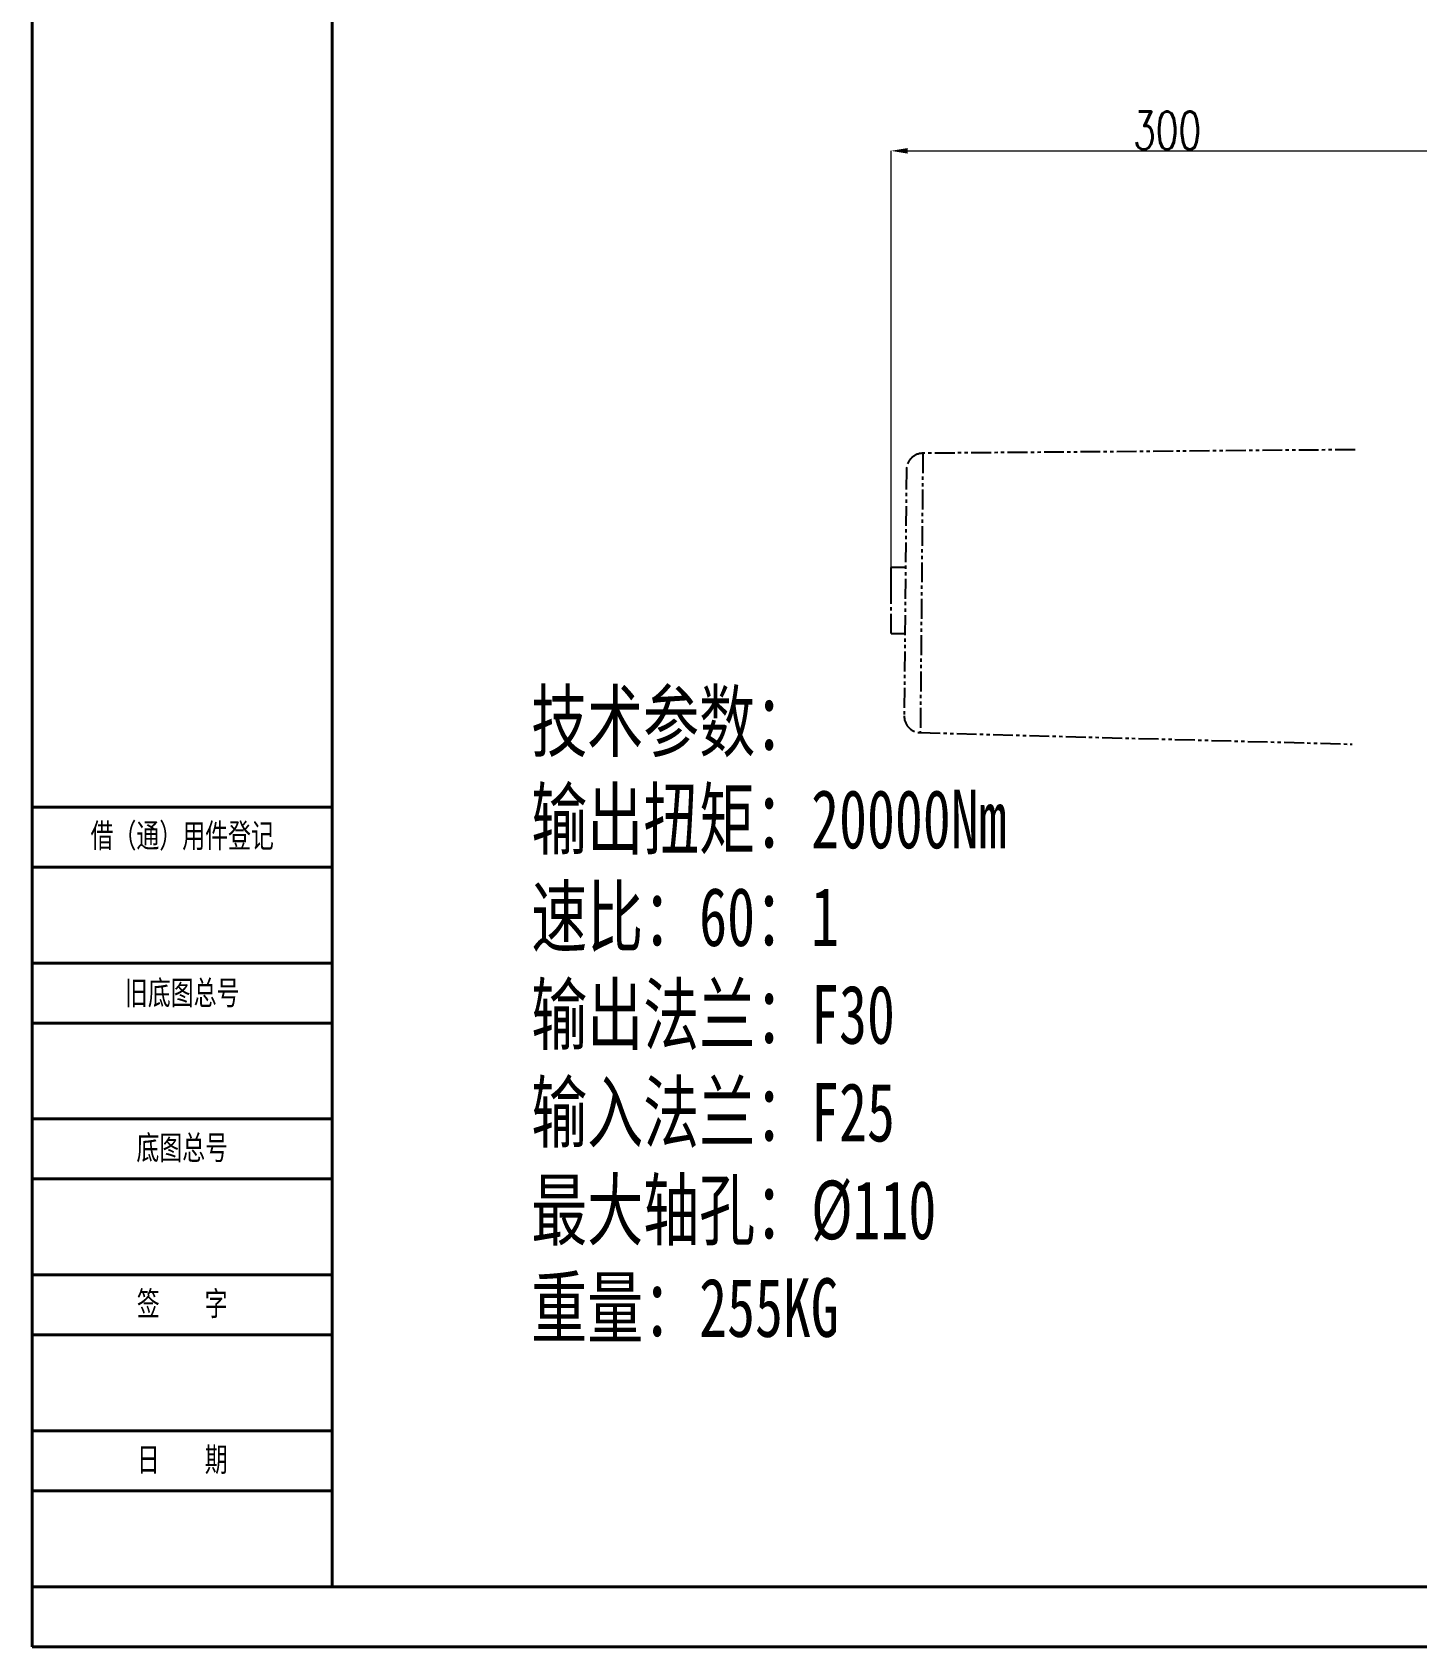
# Model space of a CAD drawing. Header units: millimetres. Extents: x 1846 to 4892, y 508 to 2661.
# Drawn here: x 1846 to 2683, y 508 to 1484 of the extents above; entities that cross this region are included whole.
import ezdxf

# ---------------------------------------------------------------- set-up
doc = ezdxf.new("R2010")
doc.units = ezdxf.units.MM
doc.linetypes.add('双点画线', pattern=[22, 12, -2, 2, -2, 2, -2])
doc.layers.add('6文字层', color=3, linetype='Continuous')
for name, color, linetype, lineweight in [('AM_BOR', 7, 'Continuous', 50), ('文字', 7, 'Continuous', 13), ('标注', 3, 'Continuous', 13), ('粗实线', 7, 'Continuous', 40)]:
    doc.layers.add(name, color=color, linetype=linetype, lineweight=lineweight)
doc.styles.add('SLDTEXTSTYLE1', font='txt.shx', dxfattribs={"width": 0.7, "bigfont": 'gbcbig.shx'})
doc.styles.add('SLDTEXTSTYLE5', font='TXT', dxfattribs={"width": 0.7})
doc.styles.add('标注', font='txt.shx', dxfattribs={"width": 0.7, "height": 3.5})
doc.dimstyles.new('SLDDIMSTYLE12$0', dxfattribs={"dimtxt": 12, "dimasz": 10, "dimexe": 0, "dimexo": 0.0625, "dimgap": 0.875, "dimtad": 1, "dimdec": 1, "dimlfac": 1.8, "dimrnd": 1e-09, "dimzin": 12, "dimdsep": 46, "dimtxsty": 'SLDTEXTSTYLE1', "dimcen": 0.09, "dimdle": 8.16, "dimclrd": 3, "dimclre": 3, "dimadec": 0, "dimazin": 3, "dimtfac": 1, "dimtdec": 1, "dimtofl": 0, "dimtmove": 0, "dimatfit": 3, "dimfxl": 0, "dimfrac": 2, "dimtolj": 1, "dimlwd": 5, "dimlwe": 5, "dimarcsym": 0})

# ---------------------------------------------------------------- blocks, each defined once
blk = doc.blocks.new('rA3')
at = {"layer": '粗实线'}
for p, q in [((333.38, 421.26), (333.38, 124.26)), ((358.38, 416.26), (358.38, 129.26)), ((358.38, 194.26), (333.38, 194.26)), ((358.38, 189.26), (333.38, 189.26)), ((358.38, 181.26), (333.38, 181.26)), ((358.38, 176.26), (333.38, 176.26)), ((358.38, 168.26), (333.38, 168.26)), ((358.38, 163.26), (333.38, 163.26)), ((358.38, 155.26), (333.38, 155.26)), ((358.38, 150.26), (333.38, 150.26)), ((358.38, 142.26), (333.38, 142.26)), ((358.38, 137.26), (333.38, 137.26)), ((358.38, 129.26), (333.38, 129.26)), ((358.38, 129.26), (748.38, 129.26)), ((333.38, 124.26), (753.38, 124.26))]:
    blk.add_line(p, q, dxfattribs=at)
at = {"layer": '文字', "char_height": 2, "width": 25, "attachment_point": 5, "style": '标注'}
for s, insert in [('{\\fSimSun|b0|i0|c134|p54;借（通）用件登记}', (345.88, 191.76)), ('{\\fSimSun|b0|i0|c134|p54;旧底图总号}', (345.88, 178.67)), ('{\\fSimSun|b0|i0|c134|p54;底图总号}', (345.88, 165.76)), ('{\\fSimSun|b0|i0|c134|p54;签}   {\\fSimSun|b0|i0|c134|p54;字}', (345.88, 152.76)), ('{\\fSimSun|b0|i0|c134|p54;日}   {\\fSimSun|b0|i0|c134|p54;期}', (345.88, 139.76))]:
    blk.add_mtext(s, dxfattribs=dict(at, insert=insert))
blk = doc.blocks.new('*D60')
at = {"layer": 'Defpoints', "color": 0, "transparency": 16777216}
for p in [(2715.17, 1411.97), (2365.27, 1160.08), (2715.17, 1160.08)]:
    blk.add_point(p, dxfattribs=at)
at = {"layer": '标注', "color": 3, "lineweight": 5, "transparency": 16777216}
blk.add_line((2365.27, 1160.15), (2365.27, 1411.97), dxfattribs=at)
at = {"layer": '标注', "color": 3, "linetype": 'Continuous', "lineweight": 5, "transparency": 16777216}
for p, q in [((2375.27, 1411.97), (2705.17, 1411.97)), ((2715.17, 1160.15), (2715.17, 1411.97))]:
    blk.add_line(p, q, dxfattribs=at)
at = {"layer": '标注', "color": 3, "transparency": 16777216}
for points in [[(2375.27, 1413.64), (2375.27, 1410.31), (2365.27, 1411.97)], [(2705.17, 1413.64), (2705.17, 1410.31), (2715.17, 1411.97)]]:
    blk.add_solid(points, dxfattribs=at)
at = {"layer": '标注', "color": 0, "transparency": 16777216, "insert": (2532.14, 1424.28), "char_height": 10, "attachment_point": 5, "style": 'SLDTEXTSTYLE1'}
blk.add_mtext('\\A1;{\\H2.28571x;300}', dxfattribs=at)

msp = doc.modelspace()

# ---------------------------------------------------------------- linework, layer by layer
at = {"color": 7, "linetype": '双点画线', "lineweight": 25}
for p, q in [((2645.72, 1231.273), (2384.514, 1229.131)), ((2384.514, 1229.131), (2382.951, 1060.256)), ((2374.597, 1219.224), (2373.219, 1070.345)), ((2374.049, 1160.084), (2365.268, 1160.084)), ((2365.268, 1120.084), (2365.268, 1140.084)), ((2365.268, 1120.084), (2373.679, 1120.084)), ((2382.951, 1060.256), (2644.073, 1053.281))]:
    msp.add_line(p, q, dxfattribs=at)
at = {"color": 7, "linetype": 'Continuous', "lineweight": 25}
msp.add_line((2365.268, 1140.084), (2365.268, 1160.084), dxfattribs=at)
at = {"color": 7, "linetype": '双点画线', "lineweight": 25}
for centre, start, end in [((2384.596, 1219.132), 90.469753, 179.469753), ((2383.219, 1070.253), 179.469753, 268.469753)]:
    msp.add_arc(centre, 10, start, end, dxfattribs=at)

# ---------------------------------------------------------------- block references
at = {"layer": 'AM_BOR', "xscale": 7.2509765625, "yscale": 7.2509765625, "zscale": 7.2509765625}
msp.add_blockref('rA3', (-571.12, -393.379), dxfattribs=at)

# ---------------------------------------------------------------- texts
at = {"layer": '6文字层', "color": 3, "lineweight": 15, "insert": (2147.796, 1084.818), "char_height": 35.4375, "width": 944.17179, "attachment_point": 1, "style": 'SLDTEXTSTYLE5'}
msp.add_mtext('{\\fSimSun|b0|i0|c134|p2;技术参数：\\P输出扭矩：}20000Nm\\P{\\fSimSun|b0|i0|c134|p2;速比：}60{\\fSimSun|b0|i0|c134|p2;：}1\\P{\\fSimSun|b0|i0|c134|p2;输出法兰：}F30\\P{\\fSimSun|b0|i0|c134|p2;输入法兰：}F25\\P{\\fSimSun|b0|i0|c134|p2;最大轴孔：}%%C110\\P{\\fSimSun|b0|i0|c134|p2;重量：}255KG', dxfattribs=at)

# ---------------------------------------------------------------- dimensions: what is measured, and where the dimension line sits
at = {"layer": '标注'}
dim = msp.add_linear_dim(base=(2715.169, 1411.974), p1=(2365.268, 1160.084), p2=(2715.169, 1160.084), text='{\\H2.28571x;300}', dimstyle='SLDDIMSTYLE12$0', override={"dimtxt": 10, "dimtdec": 3, "dimtzin": 0}, dxfattribs=at)
dim.commit()
dim.dimension.update_dxf_attribs({"geometry": '*D60', "text_midpoint": (2532.141, 1411.974), "dimtype": 160})

doc.saveas('drawing.dxf')
